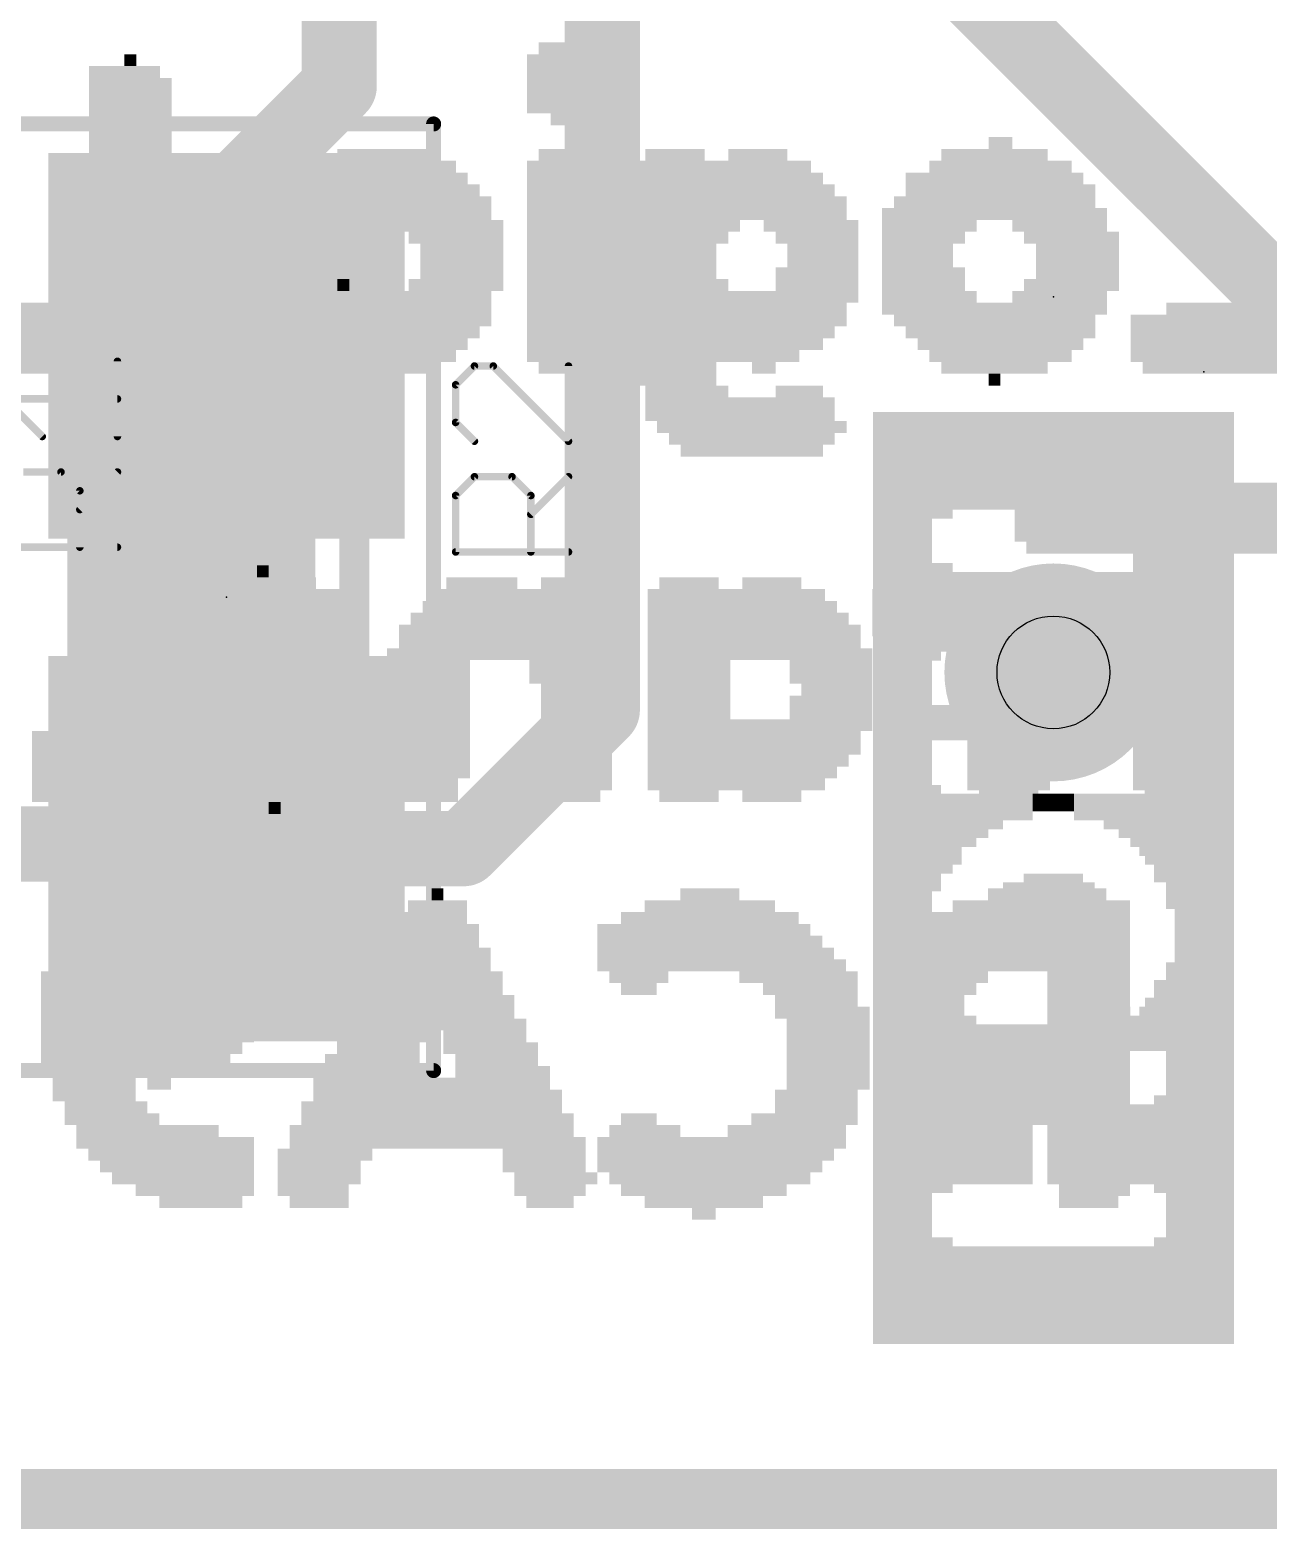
# Model space of a CAD drawing. Extents: x -25 to 82, y -13 to 16.
# Drawn here: x 8.48 to 12.66, y -0.1 to 4.97 of the extents above; entities that cross this region are included whole.
import ezdxf

# ---------------------------------------------------------------- set-up
doc = ezdxf.new("R2010")
doc.units = 0
for name, color, linetype in [('1', 12, 'CONTINUOUS'), ('16', 53, 'CONTINUOUS'), ('18', 110, 'CONTINUOUS'), ('20', 53, 'CONTINUOUS'), ('21', 41, 'CONTINUOUS'), ('22', 40, 'CONTINUOUS'), ('23', 53, 'CONTINUOUS'), ('25', 253, 'CONTINUOUS'), ('29', 253, 'CONTINUOUS'), ('31', 253, 'CONTINUOUS'), ('35', 253, 'CONTINUOUS'), ('39', 12, 'CONTINUOUS'), ('44', 253, 'CONTINUOUS'), ('51', 53, 'CONTINUOUS')]:
    doc.layers.add(name, color=color, linetype=linetype)

# ---------------------------------------------------------------- blocks, each defined once
blk = doc.blocks.new('RECT')
blk.add_solid([(-0.5, -0.5), (0.5, -0.5), (-0.5, 0.5), (0.5, 0.5)])
blk = doc.blocks.new('ROUNDV')
at = {"const_width": 0.5}
blk.add_lwpolyline([(0, -0.25, 1), (0, 0.25, 1), (0, -0.25)], format="xyb", dxfattribs=at)

msp = doc.modelspace()

# ---------------------------------------------------------------- linework, layer by layer
at = {"layer": '1'}
for points, const_width in [([(9.525, 5.7912), (9.525, 4.7752)], 0.254), ([(10.414, 5.588), (10.414, 2.667)], 0.254), ([(9.525, 4.7752), (9.144, 4.3942)], 0.254), ([(9.144, 4.3942), (9.144, 3.898)], 0.254), ([(10.414, 2.667), (9.945, 2.198)], 0.254), ([(7.62, 2.214), (9.128, 2.214)], 0.254), ([(9.128, 2.214), (9.144, 2.198)], 0.254), ([(9.945, 2.198), (9.144, 2.198)], 0.254), ([(19.05, 0), (0, 0)], 0.2032)]:
    msp.add_lwpolyline(points, dxfattribs=dict(at, const_width=const_width))
at = {"layer": '1', "const_width": 0.127}
for points in [[(9.5699, 4.7303, 1), (9.4801, 4.8201)], [(9.4615, 4.7752, 1), (9.5885, 4.7752)], [(9.2075, 4.3942, 1), (9.0805, 4.3942)], [(9.0991, 4.4391, 1), (9.1889, 4.3493)], [(9.0805, 3.898, 1), (9.2075, 3.898)], [(10.4589, 2.6221, 1), (10.3691, 2.7119)], [(10.3505, 2.667, 1), (10.4775, 2.667)], [(9.1729, 2.2589, 1), (9.0831, 2.1691)], [(9.128, 2.1505, 1), (9.128, 2.2775)], [(9.144, 2.2615, 1), (9.144, 2.1345)], [(9.0991, 2.1531, 1), (9.1889, 2.2429)], [(9.9001, 2.2429, 1), (9.9899, 2.1531)], [(9.945, 2.1345, 1), (9.945, 2.2615)]]:
    msp.add_lwpolyline(points, format="xyb", dxfattribs=at)
at = {"layer": '16'}
for points, const_width in [([(12.9794, 3.7846), (9.398, 7.366)], 0.254), ([(19.05, 0), (0, 0)], 0.2032)]:
    msp.add_lwpolyline(points, dxfattribs=dict(at, const_width=const_width))
at = {"layer": '20', "const_width": 0.2032}
msp.add_lwpolyline([(0, 0), (19.03, 0)], dxfattribs=at)
at = {"layer": '23'}
for p in [(11.938, 4.064), (12.446, 3.81), (9.144, 3.048)]:
    msp.add_point(p, dxfattribs=at)
at = {"layer": '25', "const_width": 0.0254}
for points in [[(8.7757, 3.5915), (8.7757, 3.8457)], [(9.9819, 3.8297), (9.9184, 3.7662)], [(10.0455, 3.8297), (9.9819, 3.8297)], [(10.2997, 3.5755), (10.0455, 3.8297)], [(10.2997, 3.8297), (10.2997, 3.5755)], [(9.9184, 3.7662), (9.9184, 3.639)], [(8.5215, 3.5915), (8.3944, 3.7186)], [(8.3944, 3.7186), (8.7757, 3.7186)], [(9.9184, 3.639), (9.9819, 3.5755)], [(8.4579, 3.4715), (8.585, 3.4715)], [(8.585, 3.4715), (8.6486, 3.4079)], [(8.6486, 3.3444), (8.7757, 3.4715)], [(9.9184, 3.3919), (9.9819, 3.4555)], [(9.9819, 3.4555), (10.109, 3.4555)], [(10.109, 3.4555), (10.1726, 3.3919)], [(10.1726, 3.3284), (10.2997, 3.4555)], [(8.6486, 3.4079), (8.6486, 3.2173)], [(9.9184, 3.2013), (9.9184, 3.3919)], [(10.1726, 3.3919), (10.1726, 3.2013)], [(8.7757, 3.2173), (8.3944, 3.2173)], [(10.2997, 3.2013), (9.9184, 3.2013)]]:
    msp.add_lwpolyline(points, dxfattribs=at)
at = {"layer": '25', "const_width": 0.0127}
for points in [[(8.782, 3.8457, 1), (8.7694, 3.8457)], [(9.9819, 3.8361, 1), (9.9819, 3.8234)], [(9.9864, 3.8252, 1), (9.9774, 3.8342)], [(10.05, 3.8342, 1), (10.041, 3.8252)], [(10.0455, 3.8234, 1), (10.0455, 3.8361)], [(10.306, 3.8297, 1), (10.2934, 3.8297)], [(9.9247, 3.7662, 1), (9.912, 3.7662)], [(9.9139, 3.7706, 1), (9.9229, 3.7617)], [(8.7757, 3.7122, 1), (8.7757, 3.7249)], [(9.9229, 3.6435, 1), (9.9139, 3.6346)], [(8.517, 3.587, 1), (8.526, 3.596)], [(8.7694, 3.5915, 1), (8.782, 3.5915)], [(9.912, 3.639, 1), (9.9247, 3.639)], [(9.9774, 3.571, 1), (9.9864, 3.58)], [(10.2934, 3.5755, 1), (10.306, 3.5755)], [(10.2952, 3.571, 1), (10.3042, 3.58)], [(8.5895, 3.476, 1), (8.5805, 3.467)], [(8.585, 3.4652, 1), (8.585, 3.4779)], [(8.7802, 3.467, 1), (8.7712, 3.476)], [(9.9819, 3.4619, 1), (9.9819, 3.4492)], [(9.9864, 3.451, 1), (9.9774, 3.46)], [(10.1135, 3.46, 1), (10.1045, 3.451)], [(10.109, 3.4492, 1), (10.109, 3.4619)], [(10.3042, 3.451, 1), (10.2952, 3.46)], [(8.6549, 3.4079, 1), (8.6422, 3.4079)], [(8.6441, 3.4035, 1), (8.6531, 3.4124)], [(9.9247, 3.3919, 1), (9.912, 3.3919)], [(9.9139, 3.3964, 1), (9.9229, 3.3875)], [(10.1789, 3.3919, 1), (10.1662, 3.3919)], [(10.1681, 3.3875, 1), (10.1771, 3.3964)], [(8.6441, 3.3489, 1), (8.6531, 3.3399)], [(10.1681, 3.3329, 1), (10.1771, 3.3239)], [(8.6422, 3.2173, 1), (8.6549, 3.2173)], [(8.7757, 3.2109, 1), (8.7757, 3.2236)], [(9.9184, 3.2076, 1), (9.9184, 3.1949)], [(9.912, 3.2013, 1), (9.9247, 3.2013)], [(10.1662, 3.2013, 1), (10.1789, 3.2013)], [(10.2997, 3.1949, 1), (10.2997, 3.2076)]]:
    msp.add_lwpolyline(points, format="xyb", dxfattribs=at)
at = {"layer": '39', "const_width": 0.0508}
for points in [[(8.444, 4.648), (9.844, 4.648)], [(9.844, 4.648), (9.844, 1.448)], [(9.844, 1.448), (8.444, 1.448)]]:
    msp.add_lwpolyline(points, dxfattribs=at)
at = {"layer": '39', "const_width": 0.0254}
for points in [[(9.8567, 4.648, 1), (9.8313, 4.648)], [(9.844, 4.6353, 1), (9.844, 4.6607)], [(9.844, 1.4353, 1), (9.844, 1.4607)], [(9.8313, 1.448, 1), (9.8567, 1.448)]]:
    msp.add_lwpolyline(points, format="xyb", dxfattribs=at)
at = {"layer": '44'}
msp.add_circle((11.938, 2.794), 0.1905, dxfattribs=at)
at = {"layer": '51', "const_width": 0.1016}
for points in [[(8.725, 3.404), (8.725, 2.692)], [(9.576, 3.404), (9.576, 2.692)]]:
    msp.add_lwpolyline(points, dxfattribs=at)
at = {"layer": '51', "const_width": 0.0508}
for points in [[(8.7504, 3.404, 1), (8.6996, 3.404)], [(9.6014, 3.404, 1), (9.5506, 3.404)], [(8.6996, 2.692, 1), (8.7504, 2.692)], [(9.5506, 2.692, 1), (9.6014, 2.692)]]:
    msp.add_lwpolyline(points, format="xyb", dxfattribs=at)

# ---------------------------------------------------------------- block references
at = {"layer": '1', "xscale": 1.1, "rotation": 270}
for p in [(9.144, 3.898), (9.144, 2.198)]:
    msp.add_blockref('RECT', p, dxfattribs=at)
at = {"layer": '18', "xscale": 0.7366, "yscale": 0.7366}
msp.add_blockref('ROUNDV', (11.938, 2.794), dxfattribs=at)
msp.add_blockref('ROUNDV', (11.938, 2.794), dxfattribs=at)
at = {"layer": '21', "rotation": 270}
for p, xscale, yscale in [((11.343, 2.099), 3.15, 0.03), ((11.373, 2.099), 3.15, 0.03), ((11.403, 2.099), 3.15, 0.03), ((11.433, 2.099), 3.15, 0.03), ((11.453, 2.099), 3.15, 0.03), ((11.483, 2.099), 3.15, 0.03), ((11.513, 2.099), 3.15, 0.03), ((11.543, 3.494), 0.36, 0.03), ((11.578, 3.494), 0.36, 0.04), ((11.613, 3.509), 0.33, 0.03), ((11.643, 3.509), 0.33, 0.03), ((11.663, 3.509), 0.33, 0.03), ((11.698, 3.509), 0.33, 0.04), ((11.733, 3.509), 0.33, 0.03), ((11.753, 3.509), 0.33, 0.03), ((11.783, 3.509), 0.33, 0.03), ((11.818, 3.509), 0.33, 0.04), ((11.853, 3.509), 0.33, 0.03), ((11.883, 3.509), 0.33, 0.03), ((11.903, 3.509), 0.33, 0.03), ((11.938, 3.509), 0.33, 0.04), ((11.973, 3.509), 0.33, 0.03), ((11.993, 3.509), 0.33, 0.03), ((12.023, 3.509), 0.33, 0.03), ((12.058, 3.509), 0.33, 0.04), ((12.093, 3.509), 0.33, 0.03), ((12.123, 3.509), 0.33, 0.03), ((12.143, 3.509), 0.33, 0.03), ((12.178, 3.509), 0.33, 0.04), ((12.213, 3.509), 0.33, 0.03), ((12.243, 3.509), 0.33, 0.03), ((12.263, 3.509), 0.33, 0.03), ((12.298, 3.494), 0.36, 0.04), ((12.333, 2.834), 1.68, 0.03), ((12.358, 2.099), 3.15, 0.02), ((12.383, 2.099), 3.15, 0.03), ((12.413, 2.099), 3.15, 0.03), ((12.448, 2.099), 3.15, 0.04), ((12.478, 2.099), 3.15, 0.02), ((12.503, 2.099), 3.15, 0.03), ((12.533, 2.099), 3.15, 0.03), ((11.543, 2.999), 0.33, 0.03), ((11.578, 3.014), 0.3, 0.04), ((12.263, 3.014), 0.3, 0.03), ((12.298, 2.999), 0.33, 0.04), ((11.613, 2.999), 0.27, 0.03), ((11.643, 2.999), 0.27, 0.03), ((11.663, 2.999), 0.27, 0.03), ((11.698, 2.999), 0.27, 0.04), ((11.733, 2.999), 0.27, 0.03), ((11.753, 2.999), 0.27, 0.03), ((11.783, 2.999), 0.27, 0.03), ((11.818, 2.999), 0.27, 0.04), ((11.853, 2.999), 0.27, 0.03), ((12.023, 2.999), 0.27, 0.03), ((12.058, 2.999), 0.27, 0.04), ((12.093, 2.999), 0.27, 0.03), ((12.123, 2.999), 0.27, 0.03), ((12.143, 2.999), 0.27, 0.03), ((12.178, 2.999), 0.27, 0.04), ((12.213, 2.999), 0.27, 0.03), ((12.243, 2.999), 0.27, 0.03), ((11.543, 2.624), 0.12, 0.03), ((11.578, 2.624), 0.12, 0.04), ((11.613, 2.624), 0.12, 0.03), ((11.643, 2.624), 0.12, 0.03), ((11.663, 2.624), 0.12, 0.03), ((11.698, 2.624), 0.12, 0.04), ((11.733, 2.624), 0.12, 0.03), ((11.753, 2.624), 0.12, 0.03), ((11.783, 2.624), 0.12, 0.03), ((11.818, 2.624), 0.12, 0.04), ((11.853, 2.624), 0.12, 0.03), ((11.883, 2.624), 0.12, 0.03), ((11.903, 2.624), 0.12, 0.03), ((11.938, 2.624), 0.12, 0.04), ((11.973, 2.624), 0.12, 0.03), ((11.993, 2.624), 0.12, 0.03), ((12.023, 2.624), 0.12, 0.03), ((12.058, 2.624), 0.12, 0.04), ((12.093, 2.624), 0.12, 0.03), ((12.123, 2.624), 0.12, 0.03), ((12.143, 2.624), 0.12, 0.03), ((12.178, 2.624), 0.12, 0.04), ((12.213, 2.624), 0.12, 0.03), ((12.243, 2.624), 0.12, 0.03), ((12.263, 2.624), 0.12, 0.03), ((12.298, 2.624), 0.12, 0.04), ((11.543, 2.234), 0.36, 0.03), ((11.578, 2.249), 0.27, 0.04), ((11.613, 2.264), 0.24, 0.03), ((11.643, 2.294), 0.18, 0.03), ((11.663, 2.294), 0.18, 0.03), ((11.698, 2.309), 0.15, 0.04), ((11.733, 2.324), 0.12, 0.03), ((11.753, 2.324), 0.12, 0.03), ((11.783, 2.339), 0.09, 0.03), ((11.818, 2.339), 0.09, 0.04), ((11.853, 2.339), 0.09, 0.03), ((11.883, 2.354), 0.06, 0.03), ((11.903, 2.354), 0.06, 0.03), ((11.938, 2.354), 0.06, 0.04), ((11.973, 2.354), 0.06, 0.03), ((11.993, 2.354), 0.06, 0.03), ((12.023, 2.339), 0.09, 0.03), ((12.058, 2.339), 0.09, 0.04), ((12.093, 2.339), 0.09, 0.03), ((12.123, 2.324), 0.12, 0.03), ((12.143, 2.324), 0.12, 0.03), ((12.178, 2.309), 0.15, 0.04), ((12.213, 2.294), 0.18, 0.03), ((12.243, 2.279), 0.21, 0.03), ((12.263, 2.264), 0.24, 0.03), ((12.298, 2.249), 0.33, 0.04), ((11.783, 1.949), 0.27, 0.03), ((11.818, 1.949), 0.27, 0.04), ((11.853, 1.964), 0.3, 0.03), ((11.883, 2.039), 0.15, 0.03), ((11.903, 2.039), 0.15, 0.03), ((11.938, 2.039), 0.15, 0.04), ((11.973, 2.039), 0.15, 0.03), ((11.993, 2.024), 0.18, 0.03), ((12.023, 1.814), 0.6, 0.03), ((12.058, 1.799), 0.57, 0.04), ((11.753, 1.934), 0.24, 0.03), ((12.093, 1.784), 0.54, 0.03), ((11.733, 1.904), 0.18, 0.03), ((12.123, 1.919), 0.21, 0.03), ((12.333, 1.169), 1.29, 0.03), ((11.543, 1.619), 0.27, 0.03), ((12.298, 1.634), 0.24, 0.04), ((11.578, 1.604), 0.18, 0.04), ((12.123, 1.604), 0.18, 0.03), ((12.263, 1.604), 0.18, 0.03), ((11.613, 1.589), 0.15, 0.03), ((11.643, 1.574), 0.12, 0.03), ((11.663, 1.574), 0.12, 0.03), ((11.938, 1.574), 0.12, 0.04), ((11.973, 1.574), 0.12, 0.03), ((11.993, 1.574), 0.12, 0.03), ((12.143, 1.589), 0.15, 0.03), ((12.178, 1.589), 0.15, 0.04), ((12.213, 1.574), 0.12, 0.03), ((12.243, 1.589), 0.15, 0.03), ((11.698, 1.559), 0.09, 0.04), ((11.733, 1.559), 0.09, 0.03), ((11.753, 1.559), 0.09, 0.03), ((11.783, 1.559), 0.09, 0.03), ((11.818, 1.559), 0.09, 0.04), ((11.853, 1.559), 0.09, 0.03), ((11.883, 1.559), 0.09, 0.03), ((11.903, 1.559), 0.09, 0.03), ((11.543, 1.199), 0.33, 0.03), ((11.578, 1.184), 0.3, 0.04), ((11.613, 1.199), 0.27, 0.03), ((11.643, 1.199), 0.27, 0.03), ((11.663, 1.199), 0.27, 0.03), ((11.698, 1.199), 0.27, 0.04), ((11.733, 1.199), 0.27, 0.03), ((11.753, 1.199), 0.27, 0.03), ((11.783, 1.199), 0.27, 0.03), ((11.818, 1.199), 0.27, 0.04), ((11.853, 1.199), 0.27, 0.03), ((12.023, 1.199), 0.27, 0.03), ((12.058, 1.199), 0.27, 0.04), ((12.093, 1.199), 0.27, 0.03), ((12.123, 1.199), 0.27, 0.03), ((12.143, 1.199), 0.27, 0.03), ((12.178, 1.199), 0.27, 0.04), ((12.213, 1.199), 0.27, 0.03), ((12.243, 1.199), 0.27, 0.03), ((12.263, 1.199), 0.27, 0.03), ((12.298, 1.199), 0.33, 0.04), ((11.543, 0.704), 0.36, 0.03), ((11.578, 0.704), 0.36, 0.04), ((12.298, 0.704), 0.36, 0.04), ((11.613, 0.689), 0.33, 0.03), ((11.643, 0.689), 0.33, 0.03), ((11.663, 0.689), 0.33, 0.03), ((11.698, 0.689), 0.33, 0.04), ((11.733, 0.689), 0.33, 0.03), ((11.753, 0.689), 0.33, 0.03), ((11.783, 0.689), 0.33, 0.03), ((11.818, 0.689), 0.33, 0.04), ((11.853, 0.689), 0.33, 0.03), ((11.883, 0.689), 0.33, 0.03), ((11.903, 0.689), 0.33, 0.03), ((11.938, 0.689), 0.33, 0.04), ((11.973, 0.689), 0.33, 0.03), ((11.993, 0.689), 0.33, 0.03), ((12.023, 0.689), 0.33, 0.03), ((12.058, 0.689), 0.33, 0.04), ((12.093, 0.689), 0.33, 0.03), ((12.123, 0.689), 0.33, 0.03), ((12.143, 0.689), 0.33, 0.03), ((12.178, 0.689), 0.33, 0.04), ((12.213, 0.689), 0.33, 0.03), ((12.243, 0.689), 0.33, 0.03), ((12.263, 0.689), 0.33, 0.03)]:
    msp.add_blockref('RECT', p, dxfattribs=dict(at, xscale=xscale, yscale=yscale))
at = {"layer": '22', "yscale": 0.04, "rotation": 180}
for p, xscale in [((10.2792, 4.9034), 0.16), ((8.8192, 4.8634), 0.04), ((10.2792, 4.8634), 0.24), ((8.7992, 4.8234), 0.24), ((10.2792, 4.8234), 0.24), ((8.8192, 4.7834), 0.28), ((8.8192, 4.7434), 0.28), ((10.2792, 4.7834), 0.24), ((10.2792, 4.7434), 0.24), ((8.8192, 4.7034), 0.28), ((10.2792, 4.7034), 0.24), ((8.8192, 4.6634), 0.28), ((10.2792, 4.6634), 0.08), ((8.8192, 4.6234), 0.28), ((8.8192, 4.5834), 0.28), ((8.8192, 4.5434), 0.28), ((9.6792, 4.5434), 0.32), ((10.2992, 4.5434), 0.2), ((10.6592, 4.5434), 0.2), ((10.9392, 4.5434), 0.2), ((11.7392, 4.5434), 0.36), ((11.7592, 4.5834), 0.08), ((8.8192, 4.5034), 0.28), ((9.6792, 4.5034), 0.48), ((10.2792, 4.5034), 0.24), ((10.8192, 4.5034), 0.6), ((11.7592, 4.5034), 0.48), ((8.8192, 4.4634), 0.28), ((9.6792, 4.4634), 0.56), ((10.2792, 4.4634), 0.24), ((10.8392, 4.4634), 0.64), ((11.7392, 4.4634), 0.6), ((8.8192, 4.4234), 0.28), ((9.6992, 4.4234), 0.6), ((10.2792, 4.4234), 0.24), ((10.8592, 4.4234), 0.68), ((11.7592, 4.4234), 0.64), ((8.8192, 4.3834), 0.28), ((8.8192, 4.3434), 0.28), ((9.7192, 4.3834), 0.64), ((9.7192, 4.3434), 0.64), ((10.2792, 4.3834), 0.24), ((10.2792, 4.3434), 0.24), ((10.8792, 4.3834), 0.72), ((10.8792, 4.3434), 0.72), ((11.7392, 4.3434), 0.76), ((11.7392, 4.3834), 0.68), ((8.8192, 4.3034), 0.28), ((9.5392, 4.3034), 0.2), ((9.8992, 4.3034), 0.36), ((10.2792, 4.3034), 0.24), ((10.6992, 4.3034), 0.36), ((11.1192, 4.3034), 0.32), ((11.5192, 4.3034), 0.32), ((11.9592, 4.3034), 0.32), ((8.8192, 4.2634), 0.28), ((9.5192, 4.2634), 0.08), ((9.9192, 4.2634), 0.32), ((10.2792, 4.2634), 0.24), ((10.6792, 4.2634), 0.32), ((11.1392, 4.2634), 0.28), ((11.4992, 4.2634), 0.28), ((11.9992, 4.2634), 0.32), ((8.8192, 4.2234), 0.28), ((9.9392, 4.2234), 0.28), ((10.2792, 4.2234), 0.24), ((10.6592, 4.2234), 0.28), ((11.1592, 4.2234), 0.24), ((11.4792, 4.2234), 0.24), ((12.0192, 4.2234), 0.28), ((8.8192, 4.1834), 0.28), ((8.8192, 4.1434), 0.28), ((9.9392, 4.1834), 0.28), ((9.9392, 4.1434), 0.28), ((10.2792, 4.1834), 0.24), ((10.2792, 4.1434), 0.24), ((10.6592, 4.1834), 0.28), ((10.6592, 4.1434), 0.28), ((11.1392, 4.1434), 0.28), ((11.1592, 4.1834), 0.24), ((11.4792, 4.1834), 0.24), ((11.4992, 4.1434), 0.28), ((12.0192, 4.1834), 0.28), ((12.0192, 4.1434), 0.28), ((8.8192, 4.1034), 0.28), ((9.5392, 4.1034), 0.04), ((9.9192, 4.1034), 0.32), ((10.2792, 4.1034), 0.24), ((10.6792, 4.1034), 0.32), ((11.1392, 4.1034), 0.28), ((11.4992, 4.1034), 0.28), ((11.9992, 4.1034), 0.32), ((8.8192, 4.0634), 0.28), ((9.5392, 4.0634), 0.2), ((9.8792, 4.0634), 0.32), ((10.2792, 4.0634), 0.24), ((10.8992, 4.0634), 0.76), ((11.5192, 4.0634), 0.32), ((11.9592, 4.0634), 0.32), ((8.5792, 3.9834), 0.76), ((8.6192, 4.0234), 0.68), ((9.7192, 4.0234), 0.64), ((9.7192, 3.9834), 0.64), ((10.2792, 4.0234), 0.24), ((10.2792, 3.9834), 0.24), ((10.8792, 4.0234), 0.72), ((10.8792, 3.9834), 0.72), ((11.7392, 4.0234), 0.76), ((11.7392, 3.9834), 0.68), ((12.5792, 3.9834), 0.76), ((12.6392, 4.0234), 0.64), ((8.5792, 3.9434), 0.76), ((9.6992, 3.9434), 0.6), ((10.2792, 3.9434), 0.24), ((10.8592, 3.9434), 0.68), ((11.7592, 3.9434), 0.64), ((12.5792, 3.9434), 0.76), ((8.5792, 3.9034), 0.76), ((9.6792, 3.9034), 0.56), ((10.2792, 3.9034), 0.24), ((10.8392, 3.9034), 0.64), ((11.7592, 3.9034), 0.56), ((12.5792, 3.9034), 0.76), ((8.5792, 3.8634), 0.76), ((9.6792, 3.8634), 0.48), ((10.2792, 3.8634), 0.24), ((10.7992, 3.8634), 0.56), ((11.7592, 3.8634), 0.48), ((12.5792, 3.8634), 0.76), ((8.5592, 3.8234), 0.72), ((9.6792, 3.8234), 0.32), ((10.2992, 3.8234), 0.2), ((10.6592, 3.8234), 0.28), ((10.6592, 3.7834), 0.28), ((10.9592, 3.8234), 0.08), ((11.7392, 3.8234), 0.36), ((11.7392, 3.7834), 0.04), ((12.5792, 3.8234), 0.68), ((10.6992, 3.7434), 0.28), ((11.0792, 3.7434), 0.16), ((10.8792, 3.7034), 0.64), ((10.8792, 3.6634), 0.64), ((10.9192, 3.6234), 0.64), ((10.9192, 3.5834), 0.56), ((10.9192, 3.5434), 0.48), ((8.7468, 3.4556), 0.2), ((8.7468, 3.4156), 0.28), ((8.7468, 3.3756), 0.28), ((12.3268, 3.3756), 1.04), ((12.3268, 3.4156), 0.88), ((8.7468, 3.3356), 0.28), ((12.3268, 3.3356), 1.04), ((8.7468, 3.2956), 0.28), ((12.3268, 3.2956), 1.04), ((8.7468, 3.2556), 0.28), ((12.3268, 3.2556), 1.04), ((8.7468, 3.2156), 0.28), ((8.7468, 3.1756), 0.28), ((12.3268, 3.2156), 0.96), ((12.3268, 3.1756), 0.24), ((8.7468, 3.1356), 0.28), ((9.2668, 3.1356), 0.04), ((12.3268, 3.1356), 0.24), ((8.7468, 3.0956), 0.28), ((9.2668, 3.0956), 0.36), ((10.0068, 3.0956), 0.24), ((10.3068, 3.0956), 0.2), ((10.7068, 3.0956), 0.2), ((10.9868, 3.0956), 0.2), ((11.4868, 3.0956), 0.24), ((11.7868, 3.0956), 0.2), ((12.3268, 3.0956), 0.24), ((8.7468, 3.0556), 0.28), ((9.2668, 3.0556), 0.52), ((10.1468, 3.0556), 0.6), ((10.8668, 3.0556), 0.6), ((11.6268, 3.0556), 0.6), ((12.3268, 3.0556), 0.24), ((8.7468, 3.0156), 0.28), ((8.7468, 2.9756), 0.28), ((9.2868, 3.0156), 0.56), ((9.2868, 2.9756), 0.56), ((10.1068, 2.9756), 0.68), ((10.1268, 3.0156), 0.64), ((10.8868, 3.0156), 0.64), ((10.9068, 2.9756), 0.68), ((11.6268, 3.0156), 0.6), ((11.6268, 2.9756), 0.6), ((12.3268, 3.0156), 0.24), ((12.3268, 2.9756), 0.24), ((8.7468, 2.9356), 0.28), ((9.2868, 2.9356), 0.56), ((10.0868, 2.9356), 0.72), ((10.9268, 2.9356), 0.72), ((11.6268, 2.9356), 0.6), ((12.3268, 2.9356), 0.24), ((8.7468, 2.8956), 0.28), ((9.0868, 2.8956), 0.08), ((9.4468, 2.8956), 0.24), ((10.0868, 2.8956), 0.72), ((10.9268, 2.8956), 0.72), ((11.6468, 2.8956), 0.56), ((12.3268, 2.8956), 0.24), ((8.7468, 2.8556), 0.28), ((9.4268, 2.8556), 0.28), ((10.0668, 2.8556), 0.76), ((10.9468, 2.8556), 0.76), ((11.4468, 2.8556), 0.08), ((11.7668, 2.8556), 0.32), ((12.3268, 2.8556), 0.24), ((8.7468, 2.8156), 0.28), ((8.7468, 2.7756), 0.28), ((9.3068, 2.7756), 0.52), ((9.3468, 2.8156), 0.44), ((9.8268, 2.8156), 0.28), ((9.8268, 2.7756), 0.28), ((10.3068, 2.8156), 0.28), ((10.3068, 2.7756), 0.28), ((10.7068, 2.8156), 0.28), ((10.7068, 2.7756), 0.28), ((11.1868, 2.8156), 0.28), ((11.1868, 2.7756), 0.28), ((11.7868, 2.8156), 0.28), ((11.7868, 2.7756), 0.28), ((12.3268, 2.8156), 0.24), ((12.3268, 2.7756), 0.24), ((8.7468, 2.7356), 0.28), ((9.2668, 2.7356), 0.52), ((9.8268, 2.7356), 0.28), ((10.3268, 2.7356), 0.24), ((10.7068, 2.7356), 0.28), ((11.2068, 2.7356), 0.24), ((11.7868, 2.7356), 0.28), ((12.3268, 2.7356), 0.24), ((8.7468, 2.6956), 0.28), ((9.2268, 2.6956), 0.52), ((9.8268, 2.6956), 0.28), ((10.3268, 2.6956), 0.24), ((10.7068, 2.6956), 0.28), ((11.1868, 2.6956), 0.28), ((11.7868, 2.6956), 0.28), ((12.3268, 2.6956), 0.24), ((8.7468, 2.6556), 0.28), ((8.7468, 2.6156), 0.28), ((9.1868, 2.6556), 0.44), ((9.1268, 2.6156), 0.32), ((9.4868, 2.6156), 0.08), ((9.8268, 2.6556), 0.28), ((9.8268, 2.6156), 0.28), ((10.3268, 2.6556), 0.24), ((10.3268, 2.6156), 0.24), ((10.7068, 2.6556), 0.28), ((10.9468, 2.6156), 0.76), ((11.1868, 2.6556), 0.28), ((11.7868, 2.6556), 0.28), ((11.7868, 2.6156), 0.28), ((12.3268, 2.6556), 0.24), ((12.3268, 2.6156), 0.24), ((8.6868, 2.5756), 0.4), ((9.0868, 2.5756), 0.24), ((9.4668, 2.5756), 0.2), ((9.8268, 2.5756), 0.28), ((10.3268, 2.5756), 0.24), ((10.9268, 2.5756), 0.72), ((11.7868, 2.5756), 0.28), ((12.3268, 2.5756), 0.24), ((8.6868, 2.5356), 0.4), ((9.2668, 2.5356), 0.6), ((9.8268, 2.5356), 0.28), ((10.3268, 2.5356), 0.24), ((10.9268, 2.5356), 0.72), ((11.7868, 2.5356), 0.28), ((12.3268, 2.5356), 0.24), ((8.6668, 2.4956), 0.36), ((9.2868, 2.4956), 0.64), ((9.8268, 2.4956), 0.28), ((10.3268, 2.4956), 0.24), ((10.9068, 2.4956), 0.68), ((11.7868, 2.4956), 0.28), ((12.3268, 2.4956), 0.24), ((8.6668, 2.4556), 0.36), ((8.6468, 2.4156), 0.32), ((9.3068, 2.4556), 0.6), ((9.2868, 2.4156), 0.56), ((9.8268, 2.4556), 0.28), ((9.8068, 2.4156), 0.24), ((10.3268, 2.4556), 0.24), ((10.3268, 2.4156), 0.24), ((10.8868, 2.4556), 0.64), ((10.8668, 2.4156), 0.6), ((11.7868, 2.4556), 0.28), ((11.7868, 2.4156), 0.28), ((12.3268, 2.4556), 0.24), ((12.3268, 2.4156), 0.24), ((8.6268, 2.3756), 0.28), ((9.2868, 2.3756), 0.4), ((9.8268, 2.3756), 0.2), ((10.3068, 2.3756), 0.2), ((10.7068, 2.3756), 0.2), ((10.9868, 2.3756), 0.2), ((11.7868, 2.3756), 0.2), ((12.3268, 2.3756), 0.16), ((9.3068, 2.3356), 0.04), ((8.8972, 2.044), 0.28), ((9.8572, 2.044), 0.04), ((10.7772, 2.044), 0.2), ((11.9172, 2.044), 0.4), ((8.8972, 1.964), 0.52), ((8.8972, 2.004), 0.44), ((9.8372, 1.964), 0.24), ((9.8572, 2.004), 0.2), ((10.7772, 1.964), 0.6), ((10.7772, 2.004), 0.44), ((11.8572, 1.964), 0.68), ((11.8972, 2.004), 0.6), ((8.8972, 1.924), 0.6), ((9.8572, 1.924), 0.28), ((10.7572, 1.924), 0.72), ((11.8372, 1.924), 0.72), ((8.9172, 1.884), 0.64), ((9.8372, 1.884), 0.32), ((10.7772, 1.884), 0.76), ((11.8172, 1.884), 0.76), ((8.8972, 1.844), 0.68), ((9.8572, 1.844), 0.36), ((10.7972, 1.844), 0.8), ((11.8172, 1.844), 0.76), ((8.6572, 1.764), 0.28), ((8.6972, 1.804), 0.28), ((9.0972, 1.804), 0.28), ((9.1372, 1.764), 0.28), ((9.8372, 1.804), 0.4), ((9.8572, 1.764), 0.44), ((10.8172, 1.804), 0.84), ((10.5372, 1.764), 0.2), ((11.0772, 1.764), 0.4), ((11.7972, 1.804), 0.8), ((11.5572, 1.764), 0.32), ((12.0572, 1.764), 0.28), ((8.6572, 1.724), 0.28), ((9.1372, 1.724), 0.28), ((9.8372, 1.724), 0.48), ((10.5372, 1.724), 0.12), ((11.1172, 1.724), 0.32), ((11.5372, 1.724), 0.28), ((12.0572, 1.724), 0.28), ((8.6572, 1.684), 0.28), ((9.1372, 1.684), 0.28), ((9.8572, 1.684), 0.52), ((11.1372, 1.684), 0.28), ((11.4972, 1.684), 0.28), ((12.0572, 1.684), 0.28), ((8.6972, 1.644), 0.36), ((8.8772, 1.604), 0.72), ((9.1172, 1.644), 0.32), ((9.8372, 1.644), 0.56), ((9.8572, 1.604), 0.6), ((11.1572, 1.644), 0.32), ((11.1772, 1.604), 0.28), ((11.4972, 1.644), 0.28), ((11.5172, 1.604), 0.24), ((12.0572, 1.644), 0.28), ((12.0572, 1.604), 0.28), ((8.8772, 1.564), 0.72), ((9.6772, 1.564), 0.32), ((10.0172, 1.564), 0.28), ((11.1772, 1.564), 0.28), ((11.5372, 1.564), 0.28), ((12.0572, 1.564), 0.28), ((8.8572, 1.524), 0.68), ((9.6572, 1.524), 0.28), ((10.0372, 1.524), 0.32), ((11.1772, 1.524), 0.28), ((11.7972, 1.524), 0.8), ((8.8372, 1.484), 0.64), ((9.6372, 1.484), 0.32), ((10.0572, 1.484), 0.28), ((11.1772, 1.484), 0.28), ((11.7972, 1.484), 0.8), ((8.8172, 1.444), 0.52), ((8.6972, 1.404), 0.28), ((8.9172, 1.404), 0.08), ((9.8372, 1.404), 0.8), ((9.6172, 1.444), 0.28), ((10.0772, 1.444), 0.32), ((11.1772, 1.444), 0.28), ((11.1772, 1.404), 0.28), ((11.8172, 1.444), 0.76), ((11.8372, 1.404), 0.72), ((8.6972, 1.364), 0.28), ((9.8572, 1.364), 0.84), ((11.1372, 1.364), 0.28), ((11.8572, 1.364), 0.68), ((8.7372, 1.324), 0.28), ((9.8372, 1.324), 0.88), ((11.1372, 1.324), 0.28), ((11.8772, 1.324), 0.64), ((8.7572, 1.284), 0.32), ((9.8572, 1.284), 0.92), ((10.5372, 1.284), 0.12), ((11.0972, 1.284), 0.36), ((11.9372, 1.284), 0.52), ((8.8772, 1.244), 0.48), ((8.9372, 1.204), 0.6), ((9.8372, 1.244), 0.96), ((10.8172, 1.204), 0.84), ((10.5572, 1.244), 0.24), ((11.0372, 1.244), 0.4), ((12.0572, 1.244), 0.28), ((12.0572, 1.204), 0.28), ((8.9572, 1.164), 0.56), ((9.4772, 1.164), 0.32), ((10.2172, 1.164), 0.28), ((10.7972, 1.164), 0.8), ((12.0572, 1.164), 0.28), ((8.9772, 1.124), 0.52), ((9.4572, 1.124), 0.28), ((10.2172, 1.124), 0.28), ((10.7772, 1.124), 0.76), ((12.0572, 1.124), 0.28), ((8.9972, 1.084), 0.48), ((9.4572, 1.084), 0.28), ((10.2572, 1.084), 0.28), ((10.7772, 1.084), 0.68), ((12.0572, 1.084), 0.28), ((9.0372, 1.044), 0.4), ((9.0572, 1.004), 0.28), ((9.4372, 1.044), 0.24), ((9.4572, 1.004), 0.2), ((10.2372, 1.044), 0.24), ((10.2372, 1.004), 0.16), ((10.7572, 1.044), 0.56), ((10.7572, 1.004), 0.4), ((12.0772, 1.044), 0.24), ((12.0572, 1.004), 0.2), ((10.7572, 0.964), 0.08)]:
    msp.add_blockref('RECT', p, dxfattribs=dict(at, xscale=xscale))
msp.add_blockref('RECT', (9.8572, 1.204), dxfattribs=at)
at = {"layer": '29', "xscale": 1.3032, "yscale": 1.2032, "rotation": 270}
for p in [(9.144, 3.898), (9.144, 2.198)]:
    msp.add_blockref('RECT', p, dxfattribs=at)
at = {"layer": '31', "xscale": 1.1, "rotation": 270}
for p in [(9.144, 3.898), (9.144, 2.198)]:
    msp.add_blockref('RECT', p, dxfattribs=at)
at = {"layer": '35', "xscale": 0.3998, "yscale": 0.6, "rotation": 270}
msp.add_blockref('RECT', (9.144, 3.048), dxfattribs=at)
at = {"layer": '51', "xscale": 0.5001, "yscale": 0.95, "rotation": 270}
for p in [(9.1491, 3.6362), (9.1491, 2.4678)]:
    msp.add_blockref('RECT', p, dxfattribs=at)

doc.saveas('drawing.dxf')
